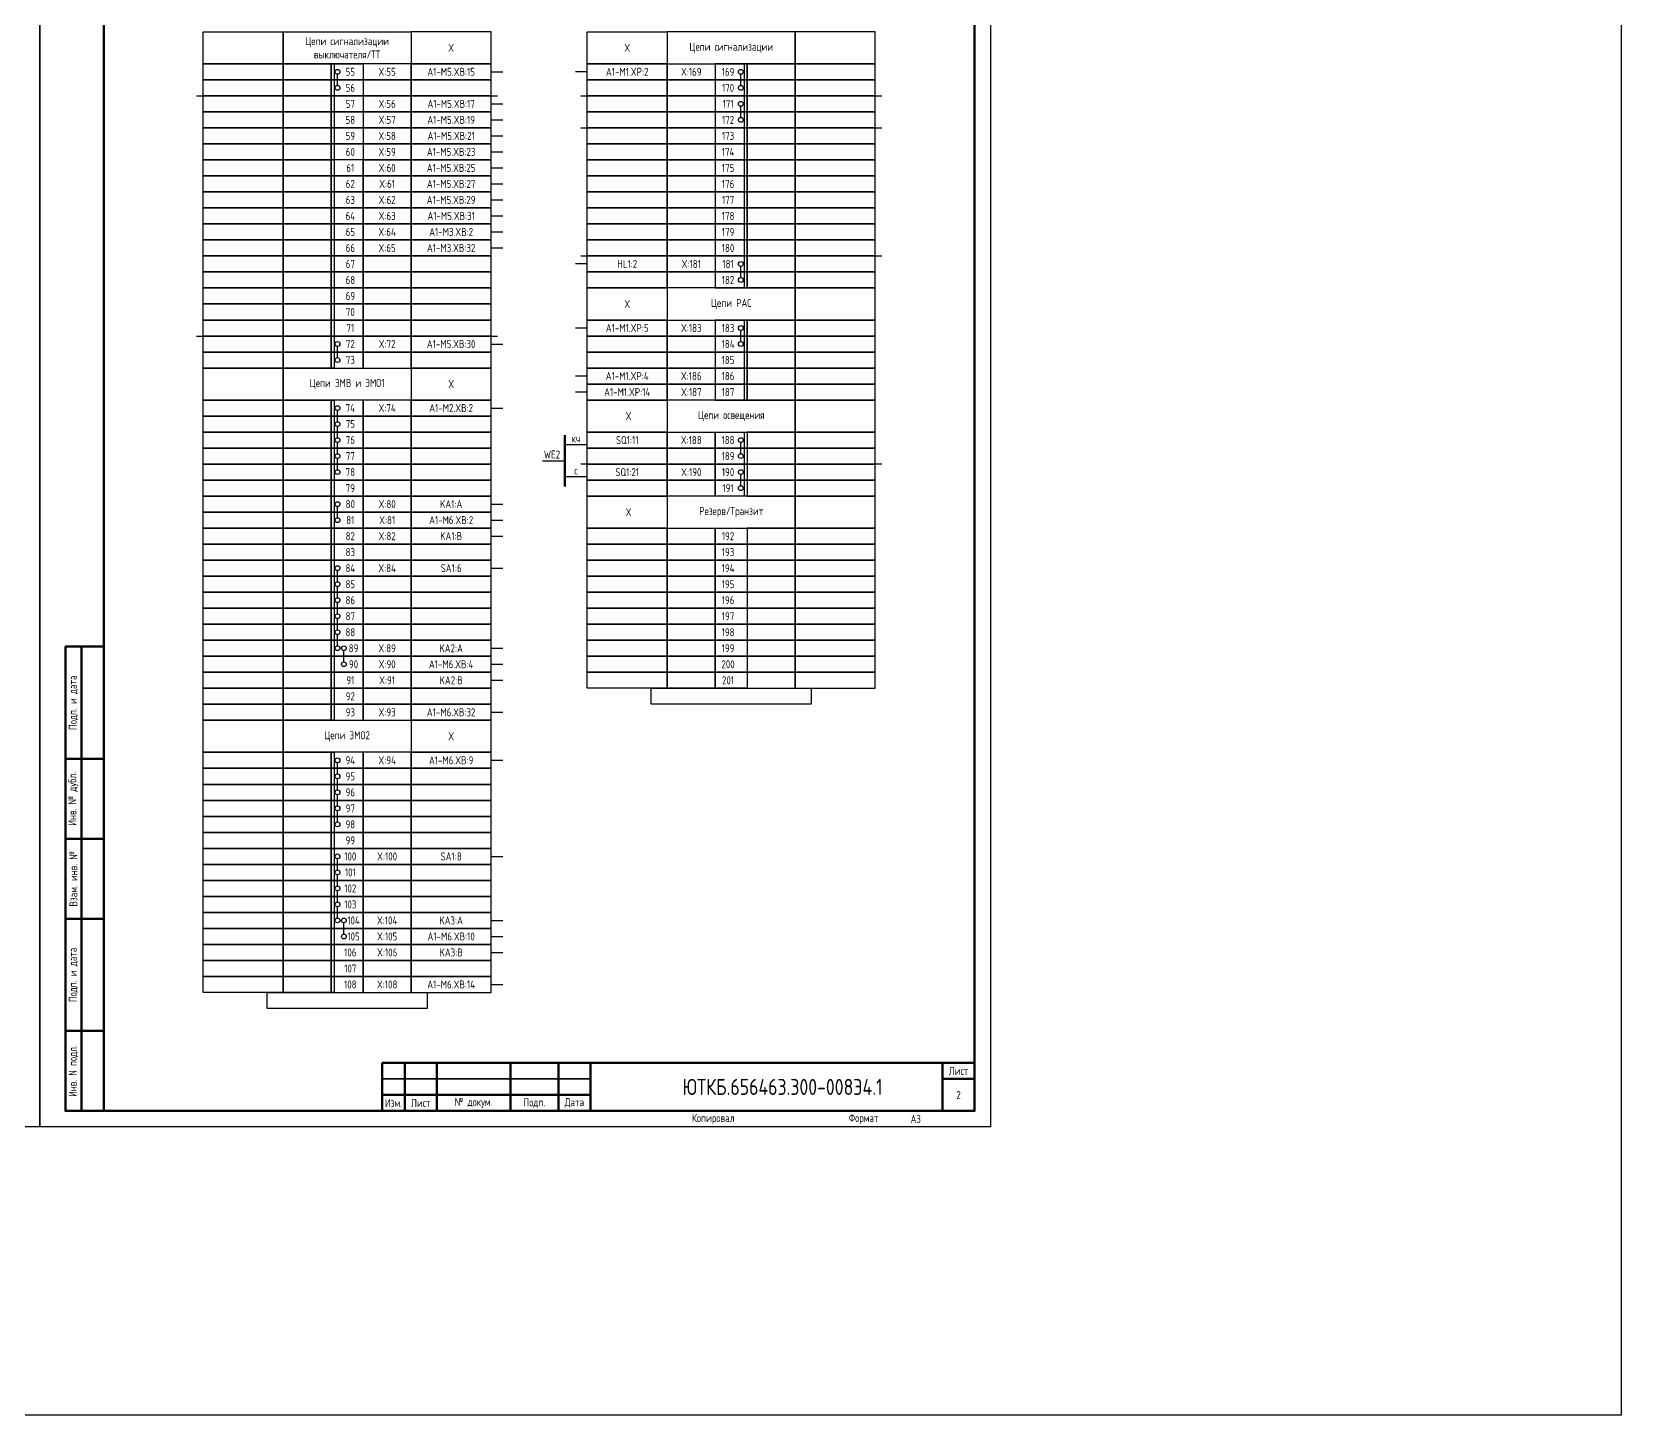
# Model space of a CAD drawing. Header units: millimetres. Extents: x -774 to 2891, y -90 to 618.
# Drawn here: x 2394.5 to 2891, y -90 to 342 of the extents above; entities that cross this region are included whole.
import ezdxf

# ---------------------------------------------------------------- set-up
doc = ezdxf.new("R2010")
doc.units = ezdxf.units.MM
doc.styles.add('Gost_type_A', font='GOST_A.TTF')

# ---------------------------------------------------------------- blocks, each defined once
blk = doc.blocks.new('Штамп левый нижний')
at = {"lineweight": 50}
for points in [[(-12, 145), (-7, 145), (-7, 110), (-12, 110)], [(-7, 145), (0, 145), (0, 110), (-7, 110)], [(-12, 110), (-7, 110), (-7, 85), (-12, 85)], [(-7, 110), (0, 110), (0, 85), (-7, 85)], [(-12, 85), (-7, 85), (-7, 60), (-12, 60)], [(-7, 85), (0, 85), (0, 60), (-7, 60)], [(-12, 60), (-7, 60), (-7, 25), (-12, 25)], [(-7, 60), (0, 60), (0, 25), (-7, 25)], [(-12, 25), (-7, 25), (-7, 0), (-12, 0)], [(-7, 25), (0, 25), (0, 0), (-7, 0)]]:
    blk.add_lwpolyline(points, close=True, dxfattribs=at)
at = {"char_height": 2.5, "attachment_point": 5, "rotation": 90, "style": 'Gost_type_A'}
for s, insert, width in [('Подп. и дата', (-9.5, 127.5), 35), ('Инв. № дубл.', (-9.5, 97.5), 25), ('Взам. инв. №', (-9.5, 72.5), 25), ('Подп. и дата', (-9.5, 42.5), 35), ('Инв. N подл.', (-9.5, 12.5), 25)]:
    blk.add_mtext(s, dxfattribs=dict(at, insert=insert, width=width))
blk = doc.blocks.new('Штамп малый нижний')
at = {"lineweight": 50}
for points in [[(-185, 15), (-178, 15), (-178, 5), (-185, 5)], [(-178, 15), (-168, 15), (-168, 5), (-178, 5)], [(-168, 15), (-145, 15), (-145, 5), (-168, 5)], [(-145, 15), (-130, 15), (-130, 5), (-145, 5)], [(-130, 15), (-120, 15), (-120, 5), (-130, 5)], [(-120, 15), (-10, 15), (-10, 0), (-120, 0)], [(-10, 15), (0, 15), (0, 10), (-10, 10)], [(-10, 10), (0, 10), (0, 0), (-10, 0)], [(-185, 5), (-178, 5), (-178, 0), (-185, 0)], [(-178, 5), (-168, 5), (-168, 0), (-178, 0)], [(-168, 5), (-145, 5), (-145, 0), (-168, 0)], [(-145, 5), (-130, 5), (-130, 0), (-145, 0)], [(-130, 5), (-120, 5), (-120, 0), (-130, 0)]]:
    blk.add_lwpolyline(points, close=True, dxfattribs=at)
for points in [[(-185, 15), (-178, 15), (-178, 10), (-185, 10)], [(-178, 15), (-168, 15), (-168, 10), (-178, 10)], [(-168, 15), (-145, 15), (-145, 10), (-168, 10)], [(-145, 15), (-130, 15), (-130, 10), (-145, 10)], [(-130, 15), (-120, 15), (-120, 10), (-130, 10)], [(-185, 10), (-178, 10), (-178, 5), (-185, 5)], [(-178, 10), (-168, 10), (-168, 5), (-178, 5)], [(-168, 10), (-145, 10), (-145, 5), (-168, 5)], [(-145, 10), (-130, 10), (-130, 5), (-145, 5)], [(-130, 10), (-120, 10), (-120, 5), (-130, 5)]]:
    blk.add_lwpolyline(points, close=True)
at = {"char_height": 2.5, "style": 'Gost_type_A'}
for s, insert, width, attachment_point in [('Лист', (-5, 12.5), 10, 5), ('Изм.', (-181.5, 2.5), 7, 5), ('Лист', (-173, 2.5), 10, 5), ('№ докум.', (-156.5, 2.5), 23, 5), ('Подп.', (-137.5, 2.5), 15, 5), ('Дата', (-125, 2.5), 10, 5), ('Копировал', (-75, -2.53), 13.1202, 6), ('Формат', (-30, -2.53), 13.1202, 6)]:
    blk.add_mtext(s, dxfattribs=dict(at, insert=insert, width=width, attachment_point=attachment_point))

msp = doc.modelspace()

# ---------------------------------------------------------------- linework, layer by layer
for p, q in [((2490, 325.25), (2490, 328.75)), ((2538, 329.5), (2541.62, 329.5)), ((2568, 329.5), (2564.38, 329.5)), ((2616, 325.25), (2616, 328.75)), ((2538, 319.5), (2541.62, 319.5)), ((2616, 315.25), (2616, 318.75)), ((2538, 314.5), (2541.62, 314.5)), ((2538, 309.5), (2541.62, 309.5)), ((2538, 304.5), (2541.62, 304.5)), ((2538, 299.5), (2541.62, 299.5)), ((2538, 294.5), (2541.62, 294.5)), ((2538, 289.5), (2541.62, 289.5)), ((2538, 284.5), (2541.62, 284.5)), ((2538, 279.5), (2541.62, 279.5)), ((2538, 274.5), (2541.62, 274.5)), ((2568, 269.5), (2564.38, 269.5)), ((2616, 265.25), (2616, 268.75)), ((2568, 249.5), (2564.38, 249.5)), ((2616, 245.25), (2616, 248.75)), ((2617, 252), (2617, 227)), ((2490, 240.25), (2490, 243.75)), ((2538, 244.5), (2541.62, 244.5)), ((2568, 234.5), (2564.38, 234.5)), ((2568, 229.5), (2564.38, 229.5)), ((2490, 220.25), (2490, 223.75)), ((2538, 224.5), (2541.62, 224.5)), ((2490, 215.25), (2490, 218.75)), ((2490, 210.25), (2490, 213.75)), ((2616, 210.25), (2616, 213.75)), ((2617, 217), (2617, 207)), ((2490, 205.25), (2490, 208.75)), ((2568, 213), (2561, 213)), ((2554, 208), (2561, 208)), ((2616, 200.25), (2616, 203.75)), ((2617, 207), (2617, 197)), ((2568, 203), (2561, 203)), ((2490, 190.25), (2490, 193.75)), ((2538, 194.5), (2541.62, 194.5)), ((2538, 189.5), (2541.62, 189.5)), ((2538, 184.5), (2541.62, 184.5)), ((2538, 174.5), (2541.62, 174.5)), ((2490, 170.25), (2490, 173.75)), ((2490, 165.25), (2490, 168.75)), ((2490, 160.25), (2490, 163.75)), ((2490, 155.25), (2490, 158.75)), ((2490, 150.25), (2490, 153.75)), ((2538, 149.5), (2541.62, 149.5)), ((2492, 145.25), (2492, 148.75)), ((2538, 144.5), (2541.62, 144.5)), ((2538, 139.5), (2541.62, 139.5)), ((2538, 129.5), (2541.62, 129.5)), ((2538, 114.5), (2541.62, 114.5)), ((2490, 110.25), (2490, 113.75)), ((2490, 105.25), (2490, 108.75)), ((2490, 100.25), (2490, 103.75)), ((2490, 95.25), (2490, 98.75)), ((2538, 84.5), (2541.62, 84.5)), ((2490, 80.25), (2490, 83.75)), ((2490, 75.25), (2490, 78.75)), ((2490, 70.25), (2490, 73.75)), ((2490, 65.25), (2490, 68.75)), ((2492, 60.25), (2492, 63.75)), ((2538, 64.5), (2541.62, 64.5)), ((2538, 59.5), (2541.62, 59.5)), ((2538, 54.5), (2541.62, 54.5)), ((2538, 44.5), (2541.62, 44.5))]:
    msp.add_line(p, q)
at = {"lineweight": 30}
for p, q in [((2446, 322), (2540, 322)), ((2566, 322), (2660, 322)), ((2566, 312), (2660, 312)), ((2566, 272), (2660, 272)), ((2446, 247), (2540, 247)), ((2660, 207), (2566, 207))]:
    msp.add_line(p, q, dxfattribs=at)
at = {"linetype": 'ByBlock', "lineweight": 60}
msp.add_line((2561, 200), (2561, 216), dxfattribs=at)
for points in [[(-774, 618), (2891, 618), (2891, -90), (-774, -90)], [(2397, 420), (2397, 0), (2100, 0), (2100, 420)], [(2694, 420), (2694, 0), (2397, 0), (2397, 420)], [(2448, 342), (2473, 342), (2473, 332), (2448, 332)], [(2473, 342), (2513, 342), (2513, 332), (2473, 332)], [(2538, 342), (2513, 342), (2513, 332), (2538, 332)], [(2568, 342), (2593, 342), (2593, 332), (2568, 332)], [(2633, 342), (2593, 342), (2593, 332), (2633, 332)], [(2658, 342), (2633, 342), (2633, 332), (2658, 332)], [(2448, 332), (2473, 332), (2473, 327), (2448, 327)], [(2473, 332), (2488, 332), (2488, 327), (2473, 327)], [(2488, 332), (2498, 332), (2498, 327), (2488, 327)], [(2488, 332), (2489, 332), (2489, 327), (2488, 327)], [(2513, 332), (2498, 332), (2498, 327), (2513, 327)], [(2538, 332), (2513, 332), (2513, 327), (2538, 327)], [(2568, 332), (2593, 332), (2593, 327), (2568, 327)], [(2593, 332), (2608, 332), (2608, 327), (2593, 327)], [(2618, 332), (2608, 332), (2608, 327), (2618, 327)], [(2618, 332), (2617, 332), (2617, 262), (2618, 262)], [(2633, 332), (2618, 332), (2618, 327), (2633, 327)], [(2658, 332), (2633, 332), (2633, 327), (2658, 327)], [(2448, 327), (2473, 327), (2473, 322), (2448, 322)], [(2473, 327), (2488, 327), (2488, 322), (2473, 322)], [(2488, 327), (2498, 327), (2498, 322), (2488, 322)], [(2488, 327), (2489, 327), (2489, 322), (2488, 322)], [(2513, 327), (2498, 327), (2498, 322), (2513, 322)], [(2538, 327), (2513, 327), (2513, 322), (2538, 322)], [(2568, 327), (2593, 327), (2593, 322), (2568, 322)], [(2593, 327), (2608, 327), (2608, 322), (2593, 322)], [(2618, 327), (2608, 327), (2608, 322), (2618, 322)], [(2633, 327), (2618, 327), (2618, 322), (2633, 322)], [(2658, 327), (2633, 327), (2633, 322), (2658, 322)], [(2448, 322), (2473, 322), (2473, 317), (2448, 317)], [(2473, 322), (2488, 322), (2488, 317), (2473, 317)], [(2488, 322), (2498, 322), (2498, 317), (2488, 317)], [(2488, 322), (2489, 322), (2489, 317), (2488, 317)], [(2513, 322), (2498, 322), (2498, 317), (2513, 317)], [(2538, 322), (2513, 322), (2513, 317), (2538, 317)], [(2568, 322), (2593, 322), (2593, 317), (2568, 317)], [(2593, 322), (2608, 322), (2608, 317), (2593, 317)], [(2618, 322), (2608, 322), (2608, 317), (2618, 317)], [(2633, 322), (2618, 322), (2618, 317), (2633, 317)], [(2658, 322), (2633, 322), (2633, 317), (2658, 317)], [(2448, 317), (2473, 317), (2473, 312), (2448, 312)], [(2473, 317), (2488, 317), (2488, 312), (2473, 312)], [(2488, 317), (2498, 317), (2498, 312), (2488, 312)], [(2488, 317), (2489, 317), (2489, 312), (2488, 312)], [(2513, 317), (2498, 317), (2498, 312), (2513, 312)], [(2538, 317), (2513, 317), (2513, 312), (2538, 312)], [(2568, 317), (2593, 317), (2593, 312), (2568, 312)], [(2593, 317), (2608, 317), (2608, 312), (2593, 312)], [(2618, 317), (2608, 317), (2608, 312), (2618, 312)], [(2633, 317), (2618, 317), (2618, 312), (2633, 312)], [(2658, 317), (2633, 317), (2633, 312), (2658, 312)], [(2448, 312), (2473, 312), (2473, 307), (2448, 307)], [(2473, 312), (2488, 312), (2488, 307), (2473, 307)], [(2488, 312), (2498, 312), (2498, 307), (2488, 307)], [(2488, 312), (2489, 312), (2489, 307), (2488, 307)], [(2513, 312), (2498, 312), (2498, 307), (2513, 307)], [(2538, 312), (2513, 312), (2513, 307), (2538, 307)], [(2568, 312), (2593, 312), (2593, 307), (2568, 307)], [(2593, 312), (2608, 312), (2608, 307), (2593, 307)], [(2618, 312), (2608, 312), (2608, 307), (2618, 307)], [(2633, 312), (2618, 312), (2618, 307), (2633, 307)], [(2658, 312), (2633, 312), (2633, 307), (2658, 307)], [(2448, 307), (2473, 307), (2473, 302), (2448, 302)], [(2473, 307), (2488, 307), (2488, 302), (2473, 302)], [(2488, 307), (2498, 307), (2498, 302), (2488, 302)], [(2488, 307), (2489, 307), (2489, 302), (2488, 302)], [(2513, 307), (2498, 307), (2498, 302), (2513, 302)], [(2538, 307), (2513, 307), (2513, 302), (2538, 302)], [(2568, 307), (2593, 307), (2593, 302), (2568, 302)], [(2593, 307), (2608, 307), (2608, 302), (2593, 302)], [(2618, 307), (2608, 307), (2608, 302), (2618, 302)], [(2633, 307), (2618, 307), (2618, 302), (2633, 302)], [(2658, 307), (2633, 307), (2633, 302), (2658, 302)], [(2448, 302), (2473, 302), (2473, 297), (2448, 297)], [(2473, 302), (2488, 302), (2488, 297), (2473, 297)], [(2498, 302), (2488, 302), (2488, 297), (2498, 297)], [(2488, 302), (2489, 302), (2489, 297), (2488, 297)], [(2513, 302), (2498, 302), (2498, 297), (2513, 297)], [(2538, 302), (2513, 302), (2513, 297), (2538, 297)], [(2568, 302), (2593, 302), (2593, 297), (2568, 297)], [(2593, 302), (2608, 302), (2608, 297), (2593, 297)], [(2618, 302), (2608, 302), (2608, 297), (2618, 297)], [(2633, 302), (2618, 302), (2618, 297), (2633, 297)], [(2658, 302), (2633, 302), (2633, 297), (2658, 297)], [(2448, 297), (2473, 297), (2473, 292), (2448, 292)], [(2473, 297), (2488, 297), (2488, 292), (2473, 292)], [(2498, 297), (2488, 297), (2488, 292), (2498, 292)], [(2488, 297), (2489, 297), (2489, 292), (2488, 292)], [(2513, 297), (2498, 297), (2498, 292), (2513, 292)], [(2538, 297), (2513, 297), (2513, 292), (2538, 292)], [(2568, 297), (2593, 297), (2593, 292), (2568, 292)], [(2593, 297), (2608, 297), (2608, 292), (2593, 292)], [(2618, 297), (2608, 297), (2608, 292), (2618, 292)], [(2633, 297), (2618, 297), (2618, 292), (2633, 292)], [(2658, 297), (2633, 297), (2633, 292), (2658, 292)], [(2448, 292), (2473, 292), (2473, 287), (2448, 287)], [(2473, 292), (2488, 292), (2488, 287), (2473, 287)], [(2498, 292), (2488, 292), (2488, 287), (2498, 287)], [(2488, 292), (2489, 292), (2489, 287), (2488, 287)], [(2513, 292), (2498, 292), (2498, 287), (2513, 287)], [(2538, 292), (2513, 292), (2513, 287), (2538, 287)], [(2568, 292), (2593, 292), (2593, 287), (2568, 287)], [(2593, 292), (2608, 292), (2608, 287), (2593, 287)], [(2618, 292), (2608, 292), (2608, 287), (2618, 287)], [(2633, 292), (2618, 292), (2618, 287), (2633, 287)], [(2658, 292), (2633, 292), (2633, 287), (2658, 287)], [(2448, 287), (2473, 287), (2473, 282), (2448, 282)], [(2473, 287), (2488, 287), (2488, 282), (2473, 282)], [(2498, 287), (2488, 287), (2488, 282), (2498, 282)], [(2488, 287), (2489, 287), (2489, 282), (2488, 282)], [(2513, 287), (2498, 287), (2498, 282), (2513, 282)], [(2538, 287), (2513, 287), (2513, 282), (2538, 282)], [(2568, 287), (2593, 287), (2593, 282), (2568, 282)], [(2593, 287), (2608, 287), (2608, 282), (2593, 282)], [(2618, 287), (2608, 287), (2608, 282), (2618, 282)], [(2633, 287), (2618, 287), (2618, 282), (2633, 282)], [(2658, 287), (2633, 287), (2633, 282), (2658, 282)], [(2448, 282), (2473, 282), (2473, 277), (2448, 277)], [(2473, 282), (2488, 282), (2488, 277), (2473, 277)], [(2498, 282), (2488, 282), (2488, 277), (2498, 277)], [(2488, 282), (2489, 282), (2489, 277), (2488, 277)], [(2513, 282), (2498, 282), (2498, 277), (2513, 277)], [(2538, 282), (2513, 282), (2513, 277), (2538, 277)], [(2568, 282), (2593, 282), (2593, 277), (2568, 277)], [(2593, 282), (2608, 282), (2608, 277), (2593, 277)], [(2618, 282), (2608, 282), (2608, 277), (2618, 277)], [(2633, 282), (2618, 282), (2618, 277), (2633, 277)], [(2658, 282), (2633, 282), (2633, 277), (2658, 277)], [(2448, 277), (2473, 277), (2473, 272), (2448, 272)], [(2473, 277), (2488, 277), (2488, 272), (2473, 272)], [(2498, 277), (2488, 277), (2488, 272), (2498, 272)], [(2488, 277), (2489, 277), (2489, 272), (2488, 272)], [(2513, 277), (2498, 277), (2498, 272), (2513, 272)], [(2538, 277), (2513, 277), (2513, 272), (2538, 272)], [(2568, 277), (2593, 277), (2593, 272), (2568, 272)], [(2593, 277), (2608, 277), (2608, 272), (2593, 272)], [(2618, 277), (2608, 277), (2608, 272), (2618, 272)], [(2633, 277), (2618, 277), (2618, 272), (2633, 272)], [(2658, 277), (2633, 277), (2633, 272), (2658, 272)], [(2448, 272), (2473, 272), (2473, 267), (2448, 267)], [(2473, 272), (2488, 272), (2488, 267), (2473, 267)], [(2498, 272), (2488, 272), (2488, 267), (2498, 267)], [(2488, 272), (2489, 272), (2489, 267), (2488, 267)], [(2513, 272), (2498, 272), (2498, 267), (2513, 267)], [(2538, 272), (2513, 272), (2513, 267), (2538, 267)], [(2568, 272), (2593, 272), (2593, 267), (2568, 267)], [(2593, 272), (2608, 272), (2608, 267), (2593, 267)], [(2618, 272), (2608, 272), (2608, 267), (2618, 267)], [(2633, 272), (2618, 272), (2618, 267), (2633, 267)], [(2658, 272), (2633, 272), (2633, 267), (2658, 267)], [(2448, 267), (2473, 267), (2473, 262), (2448, 262)], [(2473, 267), (2488, 267), (2488, 262), (2473, 262)], [(2498, 267), (2488, 267), (2488, 262), (2498, 262)], [(2488, 267), (2489, 267), (2489, 262), (2488, 262)], [(2513, 267), (2498, 267), (2498, 262), (2513, 262)], [(2538, 267), (2513, 267), (2513, 262), (2538, 262)], [(2568, 267), (2593, 267), (2593, 262), (2568, 262)], [(2593, 267), (2608, 267), (2608, 262), (2593, 262)], [(2618, 267), (2608, 267), (2608, 262), (2618, 262)], [(2633, 267), (2618, 267), (2618, 262), (2633, 262)], [(2658, 267), (2633, 267), (2633, 262), (2658, 262)], [(2448, 262), (2473, 262), (2473, 257), (2448, 257)], [(2473, 262), (2488, 262), (2488, 257), (2473, 257)], [(2498, 262), (2488, 262), (2488, 257), (2498, 257)], [(2488, 262), (2489, 262), (2489, 257), (2488, 257)], [(2513, 262), (2498, 262), (2498, 257), (2513, 257)], [(2538, 262), (2513, 262), (2513, 257), (2538, 257)], [(2568, 262), (2593, 262), (2593, 252), (2568, 252)], [(2633, 262), (2593, 262), (2593, 252), (2633, 252)], [(2658, 262), (2633, 262), (2633, 252), (2658, 252)], [(2448, 257), (2473, 257), (2473, 252), (2448, 252)], [(2473, 257), (2488, 257), (2488, 252), (2473, 252)], [(2498, 257), (2488, 257), (2488, 252), (2498, 252)], [(2488, 257), (2489, 257), (2489, 252), (2488, 252)], [(2513, 257), (2498, 257), (2498, 252), (2513, 252)], [(2538, 257), (2513, 257), (2513, 252), (2538, 252)], [(2448, 252), (2473, 252), (2473, 247), (2448, 247)], [(2473, 252), (2488, 252), (2488, 247), (2473, 247)], [(2498, 252), (2488, 252), (2488, 247), (2498, 247)], [(2488, 252), (2489, 252), (2489, 247), (2488, 247)], [(2513, 252), (2498, 252), (2498, 247), (2513, 247)], [(2538, 252), (2513, 252), (2513, 247), (2538, 247)], [(2568, 252), (2593, 252), (2593, 247), (2568, 247)], [(2593, 252), (2608, 252), (2608, 247), (2593, 247)], [(2618, 252), (2608, 252), (2608, 247), (2618, 247)], [(2633, 252), (2618, 252), (2618, 247), (2633, 247)], [(2658, 252), (2633, 252), (2633, 247), (2658, 247)], [(2448, 247), (2473, 247), (2473, 242), (2448, 242)], [(2473, 247), (2488, 247), (2488, 242), (2473, 242)], [(2498, 247), (2488, 247), (2488, 242), (2498, 242)], [(2488, 247), (2489, 247), (2489, 242), (2488, 242)], [(2513, 247), (2498, 247), (2498, 242), (2513, 242)], [(2538, 247), (2513, 247), (2513, 242), (2538, 242)], [(2568, 247), (2593, 247), (2593, 242), (2568, 242)], [(2593, 247), (2608, 247), (2608, 242), (2593, 242)], [(2618, 247), (2608, 247), (2608, 242), (2618, 242)], [(2633, 247), (2618, 247), (2618, 242), (2633, 242)], [(2658, 247), (2633, 247), (2633, 242), (2658, 242)], [(2448, 242), (2473, 242), (2473, 237), (2448, 237)], [(2473, 242), (2488, 242), (2488, 237), (2473, 237)], [(2498, 242), (2488, 242), (2488, 237), (2498, 237)], [(2488, 242), (2489, 242), (2489, 237), (2488, 237)], [(2513, 242), (2498, 242), (2498, 237), (2513, 237)], [(2538, 242), (2513, 242), (2513, 237), (2538, 237)], [(2568, 242), (2593, 242), (2593, 237), (2568, 237)], [(2593, 242), (2608, 242), (2608, 237), (2593, 237)], [(2618, 242), (2608, 242), (2608, 237), (2618, 237)], [(2633, 242), (2618, 242), (2618, 237), (2633, 237)], [(2658, 242), (2633, 242), (2633, 237), (2658, 237)], [(2448, 237), (2473, 237), (2473, 227), (2448, 227)], [(2473, 237), (2513, 237), (2513, 227), (2473, 227)], [(2538, 237), (2513, 237), (2513, 227), (2538, 227)], [(2568, 237), (2593, 237), (2593, 232), (2568, 232)], [(2593, 237), (2608, 237), (2608, 232), (2593, 232)], [(2618, 237), (2608, 237), (2608, 232), (2618, 232)], [(2633, 237), (2618, 237), (2618, 232), (2633, 232)], [(2658, 237), (2633, 237), (2633, 232), (2658, 232)], [(2568, 232), (2593, 232), (2593, 227), (2568, 227)], [(2593, 232), (2608, 232), (2608, 227), (2593, 227)], [(2618, 232), (2608, 232), (2608, 227), (2618, 227)], [(2633, 232), (2618, 232), (2618, 227), (2633, 227)], [(2658, 232), (2633, 232), (2633, 227), (2658, 227)], [(2448, 227), (2473, 227), (2473, 222), (2448, 222)], [(2473, 227), (2488, 227), (2488, 222), (2473, 222)], [(2498, 227), (2488, 227), (2488, 222), (2498, 222)], [(2488, 227), (2489, 227), (2489, 222), (2488, 222)], [(2513, 227), (2498, 227), (2498, 222), (2513, 222)], [(2538, 227), (2513, 227), (2513, 222), (2538, 222)], [(2568, 227), (2593, 227), (2593, 217), (2568, 217)], [(2633, 227), (2593, 227), (2593, 217), (2633, 217)], [(2658, 227), (2633, 227), (2633, 217), (2658, 217)], [(2448, 222), (2473, 222), (2473, 217), (2448, 217)], [(2473, 222), (2488, 222), (2488, 217), (2473, 217)], [(2498, 222), (2488, 222), (2488, 217), (2498, 217)], [(2488, 222), (2489, 222), (2489, 217), (2488, 217)], [(2513, 222), (2498, 222), (2498, 217), (2513, 217)], [(2538, 222), (2513, 222), (2513, 217), (2538, 217)], [(2448, 217), (2473, 217), (2473, 212), (2448, 212)], [(2473, 217), (2488, 217), (2488, 212), (2473, 212)], [(2498, 217), (2488, 217), (2488, 212), (2498, 212)], [(2488, 217), (2489, 217), (2489, 212), (2488, 212)], [(2513, 217), (2498, 217), (2498, 212), (2513, 212)], [(2538, 217), (2513, 217), (2513, 212), (2538, 212)], [(2568, 217), (2593, 217), (2593, 212), (2568, 212)], [(2593, 217), (2608, 217), (2608, 212), (2593, 212)], [(2608, 217), (2618, 217), (2618, 212), (2608, 212)], [(2633, 217), (2618, 217), (2618, 212), (2633, 212)], [(2658, 217), (2633, 217), (2633, 212), (2658, 212)], [(2448, 212), (2473, 212), (2473, 207), (2448, 207)], [(2473, 212), (2488, 212), (2488, 207), (2473, 207)], [(2498, 212), (2488, 212), (2488, 207), (2498, 207)], [(2488, 212), (2489, 212), (2489, 207), (2488, 207)], [(2513, 212), (2498, 212), (2498, 207), (2513, 207)], [(2538, 212), (2513, 212), (2513, 207), (2538, 207)], [(2568, 212), (2593, 212), (2593, 207), (2568, 207)], [(2593, 212), (2608, 212), (2608, 207), (2593, 207)], [(2608, 212), (2618, 212), (2618, 207), (2608, 207)], [(2633, 212), (2618, 212), (2618, 207), (2633, 207)], [(2658, 212), (2633, 212), (2633, 207), (2658, 207)], [(2448, 207), (2473, 207), (2473, 202), (2448, 202)], [(2473, 207), (2488, 207), (2488, 202), (2473, 202)], [(2498, 207), (2488, 207), (2488, 202), (2498, 202)], [(2488, 207), (2489, 207), (2489, 202), (2488, 202)], [(2513, 207), (2498, 207), (2498, 202), (2513, 202)], [(2538, 207), (2513, 207), (2513, 202), (2538, 202)], [(2568, 207), (2593, 207), (2593, 202), (2568, 202)], [(2593, 207), (2608, 207), (2608, 202), (2593, 202)], [(2608, 207), (2618, 207), (2618, 202), (2608, 202)], [(2633, 207), (2618, 207), (2618, 202), (2633, 202)], [(2658, 207), (2633, 207), (2633, 202), (2658, 202)], [(2448, 202), (2473, 202), (2473, 197), (2448, 197)], [(2473, 202), (2488, 202), (2488, 197), (2473, 197)], [(2498, 202), (2488, 202), (2488, 197), (2498, 197)], [(2488, 202), (2489, 202), (2489, 197), (2488, 197)], [(2513, 202), (2498, 202), (2498, 197), (2513, 197)], [(2538, 202), (2513, 202), (2513, 197), (2538, 197)], [(2568, 202), (2593, 202), (2593, 197), (2568, 197)], [(2593, 202), (2608, 202), (2608, 197), (2593, 197)], [(2608, 202), (2618, 202), (2618, 197), (2608, 197)], [(2633, 202), (2618, 202), (2618, 197), (2633, 197)], [(2658, 202), (2633, 202), (2633, 197), (2658, 197)], [(2448, 197), (2473, 197), (2473, 192), (2448, 192)], [(2473, 197), (2488, 197), (2488, 192), (2473, 192)], [(2498, 197), (2488, 197), (2488, 192), (2498, 192)], [(2488, 197), (2489, 197), (2489, 192), (2488, 192)], [(2513, 197), (2498, 197), (2498, 192), (2513, 192)], [(2538, 197), (2513, 197), (2513, 192), (2538, 192)], [(2568, 197), (2593, 197), (2593, 187), (2568, 187)], [(2633, 197), (2593, 197), (2593, 187), (2633, 187)], [(2658, 197), (2633, 197), (2633, 187), (2658, 187)], [(2448, 192), (2473, 192), (2473, 187), (2448, 187)], [(2473, 192), (2488, 192), (2488, 187), (2473, 187)], [(2498, 192), (2488, 192), (2488, 187), (2498, 187)], [(2488, 192), (2489, 192), (2489, 187), (2488, 187)], [(2513, 192), (2498, 192), (2498, 187), (2513, 187)], [(2538, 192), (2513, 192), (2513, 187), (2538, 187)], [(2448, 187), (2473, 187), (2473, 182), (2448, 182)], [(2473, 187), (2488, 187), (2488, 182), (2473, 182)], [(2498, 187), (2488, 187), (2488, 182), (2498, 182)], [(2488, 187), (2489, 187), (2489, 182), (2488, 182)], [(2513, 187), (2498, 187), (2498, 182), (2513, 182)], [(2538, 187), (2513, 187), (2513, 182), (2538, 182)], [(2568, 187), (2593, 187), (2593, 182), (2568, 182)], [(2593, 187), (2608, 187), (2608, 182), (2593, 182)], [(2608, 187), (2618, 187), (2618, 182), (2608, 182)], [(2633, 187), (2618, 187), (2618, 182), (2633, 182)], [(2658, 187), (2633, 187), (2633, 182), (2658, 182)], [(2448, 182), (2473, 182), (2473, 177), (2448, 177)], [(2473, 182), (2488, 182), (2488, 177), (2473, 177)], [(2498, 182), (2488, 182), (2488, 177), (2498, 177)], [(2488, 182), (2489, 182), (2489, 177), (2488, 177)], [(2513, 182), (2498, 182), (2498, 177), (2513, 177)], [(2538, 182), (2513, 182), (2513, 177), (2538, 177)], [(2568, 182), (2593, 182), (2593, 177), (2568, 177)], [(2593, 182), (2608, 182), (2608, 177), (2593, 177)], [(2608, 182), (2618, 182), (2618, 177), (2608, 177)], [(2633, 182), (2618, 182), (2618, 177), (2633, 177)], [(2658, 182), (2633, 182), (2633, 177), (2658, 177)], [(2448, 177), (2473, 177), (2473, 172), (2448, 172)], [(2473, 177), (2488, 177), (2488, 172), (2473, 172)], [(2498, 177), (2488, 177), (2488, 172), (2498, 172)], [(2488, 177), (2489, 177), (2489, 172), (2488, 172)], [(2513, 177), (2498, 177), (2498, 172), (2513, 172)], [(2538, 177), (2513, 177), (2513, 172), (2538, 172)], [(2568, 177), (2593, 177), (2593, 172), (2568, 172)], [(2593, 177), (2608, 177), (2608, 172), (2593, 172)], [(2608, 177), (2618, 177), (2618, 172), (2608, 172)], [(2633, 177), (2618, 177), (2618, 172), (2633, 172)], [(2658, 177), (2633, 177), (2633, 172), (2658, 172)], [(2448, 172), (2473, 172), (2473, 167), (2448, 167)], [(2473, 172), (2488, 172), (2488, 167), (2473, 167)], [(2498, 172), (2488, 172), (2488, 167), (2498, 167)], [(2488, 172), (2489, 172), (2489, 167), (2488, 167)], [(2513, 172), (2498, 172), (2498, 167), (2513, 167)], [(2538, 172), (2513, 172), (2513, 167), (2538, 167)], [(2568, 172), (2593, 172), (2593, 167), (2568, 167)], [(2593, 172), (2608, 172), (2608, 167), (2593, 167)], [(2608, 172), (2618, 172), (2618, 167), (2608, 167)], [(2633, 172), (2618, 172), (2618, 167), (2633, 167)], [(2658, 172), (2633, 172), (2633, 167), (2658, 167)], [(2448, 167), (2473, 167), (2473, 162), (2448, 162)], [(2473, 167), (2488, 167), (2488, 162), (2473, 162)], [(2498, 167), (2488, 167), (2488, 162), (2498, 162)], [(2488, 167), (2489, 167), (2489, 162), (2488, 162)], [(2513, 167), (2498, 167), (2498, 162), (2513, 162)], [(2538, 167), (2513, 167), (2513, 162), (2538, 162)], [(2568, 167), (2593, 167), (2593, 162), (2568, 162)], [(2593, 167), (2608, 167), (2608, 162), (2593, 162)], [(2608, 167), (2618, 167), (2618, 162), (2608, 162)], [(2633, 167), (2618, 167), (2618, 162), (2633, 162)], [(2658, 167), (2633, 167), (2633, 162), (2658, 162)], [(2448, 162), (2473, 162), (2473, 157), (2448, 157)], [(2473, 162), (2488, 162), (2488, 157), (2473, 157)], [(2498, 162), (2488, 162), (2488, 157), (2498, 157)], [(2488, 162), (2489, 162), (2489, 157), (2488, 157)], [(2513, 162), (2498, 162), (2498, 157), (2513, 157)], [(2538, 162), (2513, 162), (2513, 157), (2538, 157)], [(2568, 162), (2593, 162), (2593, 157), (2568, 157)], [(2593, 162), (2608, 162), (2608, 157), (2593, 157)], [(2608, 162), (2618, 162), (2618, 157), (2608, 157)], [(2633, 162), (2618, 162), (2618, 157), (2633, 157)], [(2658, 162), (2633, 162), (2633, 157), (2658, 157)], [(2448, 157), (2473, 157), (2473, 152), (2448, 152)], [(2473, 157), (2488, 157), (2488, 152), (2473, 152)], [(2498, 157), (2488, 157), (2488, 152), (2498, 152)], [(2488, 157), (2489, 157), (2489, 152), (2488, 152)], [(2513, 157), (2498, 157), (2498, 152), (2513, 152)], [(2538, 157), (2513, 157), (2513, 152), (2538, 152)], [(2568, 157), (2593, 157), (2593, 152), (2568, 152)], [(2593, 157), (2608, 157), (2608, 152), (2593, 152)], [(2608, 157), (2618, 157), (2618, 152), (2608, 152)], [(2633, 157), (2618, 157), (2618, 152), (2633, 152)], [(2658, 157), (2633, 157), (2633, 152), (2658, 152)], [(2448, 152), (2473, 152), (2473, 147), (2448, 147)], [(2473, 152), (2488, 152), (2488, 147), (2473, 147)], [(2498, 152), (2488, 152), (2488, 147), (2498, 147)], [(2488, 152), (2489, 152), (2489, 147), (2488, 147)], [(2513, 152), (2498, 152), (2498, 147), (2513, 147)], [(2538, 152), (2513, 152), (2513, 147), (2538, 147)], [(2568, 152), (2593, 152), (2593, 147), (2568, 147)], [(2593, 152), (2608, 152), (2608, 147), (2593, 147)], [(2608, 152), (2618, 152), (2618, 147), (2608, 147)], [(2633, 152), (2618, 152), (2618, 147), (2633, 147)], [(2658, 152), (2633, 152), (2633, 147), (2658, 147)], [(2448, 147), (2473, 147), (2473, 142), (2448, 142)], [(2473, 147), (2488, 147), (2488, 142), (2473, 142)], [(2498, 147), (2488, 147), (2488, 142), (2498, 142)], [(2488, 147), (2489, 147), (2489, 142), (2488, 142)], [(2513, 147), (2498, 147), (2498, 142), (2513, 142)], [(2538, 147), (2513, 147), (2513, 142), (2538, 142)], [(2568, 147), (2593, 147), (2593, 142), (2568, 142)], [(2593, 147), (2608, 147), (2608, 142), (2593, 142)], [(2608, 147), (2618, 147), (2618, 142), (2608, 142)], [(2633, 147), (2618, 147), (2618, 142), (2633, 142)], [(2658, 147), (2633, 147), (2633, 142), (2658, 142)], [(2448, 142), (2473, 142), (2473, 137), (2448, 137)], [(2473, 142), (2488, 142), (2488, 137), (2473, 137)], [(2498, 142), (2488, 142), (2488, 137), (2498, 137)], [(2488, 142), (2489, 142), (2489, 137), (2488, 137)], [(2513, 142), (2498, 142), (2498, 137), (2513, 137)], [(2538, 142), (2513, 142), (2513, 137), (2538, 137)], [(2568, 142), (2593, 142), (2593, 137), (2568, 137)], [(2593, 142), (2608, 142), (2608, 137), (2593, 137)], [(2608, 142), (2618, 142), (2618, 137), (2608, 137)], [(2633, 142), (2618, 142), (2618, 137), (2633, 137)], [(2658, 142), (2633, 142), (2633, 137), (2658, 137)], [(2448, 137), (2473, 137), (2473, 132), (2448, 132)], [(2473, 137), (2488, 137), (2488, 132), (2473, 132)], [(2498, 137), (2488, 137), (2488, 132), (2498, 132)], [(2488, 137), (2489, 137), (2489, 132), (2488, 132)], [(2513, 137), (2498, 137), (2498, 132), (2513, 132)], [(2538, 137), (2513, 137), (2513, 132), (2538, 132)], [(2588, 137), (2638, 137), (2638, 132), (2588, 132)], [(2448, 132), (2473, 132), (2473, 127), (2448, 127)], [(2473, 132), (2488, 132), (2488, 127), (2473, 127)], [(2498, 132), (2488, 132), (2488, 127), (2498, 127)], [(2488, 132), (2489, 132), (2489, 127), (2488, 127)], [(2513, 132), (2498, 132), (2498, 127), (2513, 127)], [(2538, 132), (2513, 132), (2513, 127), (2538, 127)], [(2448, 127), (2473, 127), (2473, 117), (2448, 117)], [(2473, 127), (2513, 127), (2513, 117), (2473, 117)], [(2538, 127), (2513, 127), (2513, 117), (2538, 117)], [(2448, 117), (2473, 117), (2473, 112), (2448, 112)], [(2473, 117), (2488, 117), (2488, 112), (2473, 112)], [(2498, 117), (2488, 117), (2488, 112), (2498, 112)], [(2488, 117), (2489, 117), (2489, 112), (2488, 112)], [(2513, 117), (2498, 117), (2498, 112), (2513, 112)], [(2538, 117), (2513, 117), (2513, 112), (2538, 112)], [(2448, 112), (2473, 112), (2473, 107), (2448, 107)], [(2473, 112), (2488, 112), (2488, 107), (2473, 107)], [(2498, 112), (2488, 112), (2488, 107), (2498, 107)], [(2488, 112), (2489, 112), (2489, 107), (2488, 107)], [(2513, 112), (2498, 112), (2498, 107), (2513, 107)], [(2538, 112), (2513, 112), (2513, 107), (2538, 107)], [(2448, 107), (2473, 107), (2473, 102), (2448, 102)], [(2473, 107), (2488, 107), (2488, 102), (2473, 102)], [(2498, 107), (2488, 107), (2488, 102), (2498, 102)], [(2488, 107), (2489, 107), (2489, 102), (2488, 102)], [(2513, 107), (2498, 107), (2498, 102), (2513, 102)], [(2538, 107), (2513, 107), (2513, 102), (2538, 102)], [(2448, 102), (2473, 102), (2473, 97), (2448, 97)], [(2473, 102), (2488, 102), (2488, 97), (2473, 97)], [(2498, 102), (2488, 102), (2488, 97), (2498, 97)], [(2488, 102), (2489, 102), (2489, 97), (2488, 97)], [(2513, 102), (2498, 102), (2498, 97), (2513, 97)], [(2538, 102), (2513, 102), (2513, 97), (2538, 97)], [(2448, 97), (2473, 97), (2473, 92), (2448, 92)], [(2473, 97), (2488, 97), (2488, 92), (2473, 92)], [(2498, 97), (2488, 97), (2488, 92), (2498, 92)], [(2488, 97), (2489, 97), (2489, 92), (2488, 92)], [(2513, 97), (2498, 97), (2498, 92), (2513, 92)], [(2538, 97), (2513, 97), (2513, 92), (2538, 92)], [(2448, 92), (2473, 92), (2473, 87), (2448, 87)], [(2473, 92), (2488, 92), (2488, 87), (2473, 87)], [(2498, 92), (2488, 92), (2488, 87), (2498, 87)], [(2488, 92), (2489, 92), (2489, 87), (2488, 87)], [(2513, 92), (2498, 92), (2498, 87), (2513, 87)], [(2538, 92), (2513, 92), (2513, 87), (2538, 87)], [(2448, 87), (2473, 87), (2473, 82), (2448, 82)], [(2473, 87), (2488, 87), (2488, 82), (2473, 82)], [(2498, 87), (2488, 87), (2488, 82), (2498, 82)], [(2488, 87), (2489, 87), (2489, 82), (2488, 82)], [(2513, 87), (2498, 87), (2498, 82), (2513, 82)], [(2538, 87), (2513, 87), (2513, 82), (2538, 82)], [(2448, 82), (2473, 82), (2473, 77), (2448, 77)], [(2473, 82), (2488, 82), (2488, 77), (2473, 77)], [(2498, 82), (2488, 82), (2488, 77), (2498, 77)], [(2488, 82), (2489, 82), (2489, 77), (2488, 77)], [(2513, 82), (2498, 82), (2498, 77), (2513, 77)], [(2538, 82), (2513, 82), (2513, 77), (2538, 77)], [(2448, 77), (2473, 77), (2473, 72), (2448, 72)], [(2473, 77), (2488, 77), (2488, 72), (2473, 72)], [(2498, 77), (2488, 77), (2488, 72), (2498, 72)], [(2488, 77), (2489, 77), (2489, 72), (2488, 72)], [(2513, 77), (2498, 77), (2498, 72), (2513, 72)], [(2538, 77), (2513, 77), (2513, 72), (2538, 72)], [(2448, 72), (2473, 72), (2473, 67), (2448, 67)], [(2473, 72), (2488, 72), (2488, 67), (2473, 67)], [(2498, 72), (2488, 72), (2488, 67), (2498, 67)], [(2488, 72), (2489, 72), (2489, 67), (2488, 67)], [(2513, 72), (2498, 72), (2498, 67), (2513, 67)], [(2538, 72), (2513, 72), (2513, 67), (2538, 67)], [(2448, 67), (2473, 67), (2473, 62), (2448, 62)], [(2473, 67), (2488, 67), (2488, 62), (2473, 62)], [(2498, 67), (2488, 67), (2488, 62), (2498, 62)], [(2488, 67), (2489, 67), (2489, 62), (2488, 62)], [(2513, 67), (2498, 67), (2498, 62), (2513, 62)], [(2538, 67), (2513, 67), (2513, 62), (2538, 62)], [(2448, 62), (2473, 62), (2473, 57), (2448, 57)], [(2473, 62), (2488, 62), (2488, 57), (2473, 57)], [(2498, 62), (2488, 62), (2488, 57), (2498, 57)], [(2488, 62), (2489, 62), (2489, 57), (2488, 57)], [(2513, 62), (2498, 62), (2498, 57), (2513, 57)], [(2538, 62), (2513, 62), (2513, 57), (2538, 57)], [(2448, 57), (2473, 57), (2473, 52), (2448, 52)], [(2473, 57), (2488, 57), (2488, 52), (2473, 52)], [(2498, 57), (2488, 57), (2488, 52), (2498, 52)], [(2488, 57), (2489, 57), (2489, 52), (2488, 52)], [(2513, 57), (2498, 57), (2498, 52), (2513, 52)], [(2538, 57), (2513, 57), (2513, 52), (2538, 52)], [(2448, 52), (2473, 52), (2473, 47), (2448, 47)], [(2473, 52), (2488, 52), (2488, 47), (2473, 47)], [(2498, 52), (2488, 52), (2488, 47), (2498, 47)], [(2488, 52), (2489, 52), (2489, 47), (2488, 47)], [(2513, 52), (2498, 52), (2498, 47), (2513, 47)], [(2538, 52), (2513, 52), (2513, 47), (2538, 47)], [(2448, 47), (2473, 47), (2473, 42), (2448, 42)], [(2473, 47), (2488, 47), (2488, 42), (2473, 42)], [(2498, 47), (2488, 47), (2488, 42), (2498, 42)], [(2488, 47), (2489, 47), (2489, 42), (2488, 42)], [(2513, 47), (2498, 47), (2498, 42), (2513, 42)], [(2538, 47), (2513, 47), (2513, 42), (2538, 42)], [(2468, 42), (2518, 42), (2518, 37), (2468, 37)]]:
    msp.add_lwpolyline(points, close=True)
at = {"lineweight": 50}
msp.add_lwpolyline([(2689, 415), (2689, 5), (2417, 5), (2417, 415)], close=True, dxfattribs=at)
for centre in [(2490, 329.5), (2616, 329.5), (2490, 324.5), (2616, 324.5), (2616, 319.5), (2616, 314.5), (2616, 269.5), (2616, 264.5), (2616, 249.5), (2490, 244.5), (2616, 244.5), (2490, 239.5), (2490, 224.5), (2490, 219.5), (2490, 214.5), (2616, 214.5), (2490, 209.5), (2616, 209.5), (2490, 204.5), (2616, 204.5), (2616, 199.5), (2490, 194.5), (2490, 189.5), (2490, 174.5), (2490, 169.5), (2490, 164.5), (2490, 159.5), (2490, 154.5), (2490, 149.5), (2492, 149.5), (2492, 144.5), (2490, 114.5), (2490, 109.5), (2490, 104.5), (2490, 99.5), (2490, 94.5), (2490, 84.5), (2490, 79.5), (2490, 74.5), (2490, 69.5), (2490, 64.5), (2492, 64.5), (2492, 59.5)]:
    msp.add_circle(centre, 0.75)

# ---------------------------------------------------------------- block references
at = {"color": 1}
msp.add_blockref('Штамп левый нижний', (2417, 5), dxfattribs=at)
msp.add_blockref('Штамп малый нижний', (2689, 5))

# ---------------------------------------------------------------- texts
at = {"style": 'Gost_type_A'}
for s, insert, char_height, width, attachment_point in [('Цепи сигнализации выключателя/ТТ', (2493, 337), 2.5, 40, 5), ('X', (2525.5, 337), 2.5, 25, 5), ('X', (2580.5, 337), 2.5, 25, 5), ('Цепи сигнализации', (2613, 337), 2.5, 40, 5), ('A1-M5.XВ:15', (2525.5, 329.5), 2.5, 25, 5), ('A1-M1.XP:2', (2580.5, 329.5), 2.5, 25, 5), ('A1-M5.XВ:17', (2525.5, 319.5), 2.5, 25, 5), ('A1-M5.XВ:19', (2525.5, 314.5), 2.5, 25, 5), ('A1-M5.XВ:21', (2525.5, 309.5), 2.5, 25, 5), ('A1-M5.XВ:23', (2525.5, 304.5), 2.5, 25, 5), ('A1-M5.XВ:25', (2525.5, 299.5), 2.5, 25, 5), ('A1-M5.XВ:27', (2525.5, 294.5), 2.5, 25, 5), ('A1-M5.XВ:29', (2525.5, 289.5), 2.5, 25, 5), ('A1-M5.XВ:31', (2525.5, 284.5), 2.5, 25, 5), ('A1-M3.XВ:2', (2525.5, 279.5), 2.5, 25, 5), ('A1-M3.XВ:32', (2525.5, 274.5), 2.5, 25, 5), ('HL1:2', (2580.5, 269.5), 2.5, 25, 5), ('X', (2580.5, 257), 2.5, 25, 5), ('Цепи РАС', (2613, 257), 2.5, 40, 5), ('A1-M1.XP:5', (2580.5, 249.5), 2.5, 25, 5), ('A1-M5.XВ:30', (2525.5, 244.5), 2.5, 25, 5), ('Цепи ЭМВ и ЭМО1', (2493, 232), 2.5, 40, 5), ('A1-M1.XP:4', (2580.5, 234.5), 2.5, 25, 5), ('X', (2525.5, 232), 2.5, 25, 5), ('A1-M1.XP:14', (2580.5, 229.5), 2.5, 25, 5), ('A1-M2.XВ:2', (2525.5, 224.5), 2.5, 25, 5), ('Цепи освещения', (2613, 222), 2.5, 40, 5), ('X', (2580.91, 222), 2.5, 25, 5), ('кч', (2564.5, 215), 2.5, 7, 5), ('SQ1:11', (2580.5, 214.5), 2.5, 25, 5), ('WE2', (2557, 210), 2.5, 7, 5), ('с', (2564.5, 205), 2.5, 7, 5), ('SQ1:21', (2580.5, 204.5), 2.5, 25, 5), ('KA1:A', (2525.5, 194.5), 2.5, 25, 5), ('A1-M6.XВ:2', (2525.5, 189.5), 2.5, 25, 5), ('X', (2580.91, 192), 2.5, 25, 5), ('Резерв/Транзит', (2613, 192), 2.5, 40, 5), ('KA1:B', (2525.5, 184.5), 2.5, 25, 5), ('SA1:6', (2525.5, 174.5), 2.5, 25, 5), ('KA2:A', (2525.5, 149.5), 2.5, 25, 5), ('A1-M6.XВ:4', (2525.5, 144.5), 2.5, 25, 5), ('KA2:B', (2525.5, 139.5), 2.5, 25, 5), ('A1-M6.XВ:32', (2525.5, 129.5), 2.5, 25, 5), ('Цепи ЭМО2', (2493, 122), 2.5, 40, 5), ('X', (2525.5, 122), 2.5, 25, 5), ('A1-M6.XВ:9', (2525.5, 114.5), 2.5, 25, 5), ('SA1:8', (2525.5, 84.5), 2.5, 25, 5), ('KA3:A', (2525.5, 64.5), 2.5, 25, 5), ('A1-M6.XВ:10', (2525.5, 59.5), 2.5, 25, 5), ('KA3:B', (2525.5, 54.5), 2.5, 25, 5), ('A1-M6.XВ:14', (2525.5, 44.5), 2.5, 25, 5), ('ЮТКБ.656463.300-008Э4.1', (2629, 12.5), 5, 120, 5), ('2', (2684, 10), 2.5, 10, 5), ('A3', (2669, 2.5), 2.5, 20, 4), ('A3', (2669, 2.5), 2.5, 20, 4)]:
    msp.add_mtext(s, dxfattribs=dict(at, insert=insert, char_height=char_height, width=width, attachment_point=attachment_point))
at = {"ltscale": 10, "char_height": 2.5, "attachment_point": 5, "style": 'Gost_type_A'}
for s, insert, width in [('55', (2494, 329.5), 8), ('X:55', (2505.5, 329.5), 15), ('X:169', (2600.5, 329.5), 15), ('169', (2612, 329.5), 8), ('56', (2494, 324.5), 8), ('170', (2612, 324.5), 8), ('57', (2494, 319.5), 8), ('X:56', (2505.5, 319.5), 15), ('171', (2612, 319.5), 8), ('58', (2494, 314.5), 8), ('X:57', (2505.5, 314.5), 15), ('172', (2612, 314.5), 8), ('59', (2494, 309.5), 8), ('X:58', (2505.5, 309.5), 15), ('173', (2612, 309.5), 8), ('60', (2494, 304.5), 8), ('X:59', (2505.5, 304.5), 15), ('174', (2612, 304.5), 8), ('61', (2494, 299.5), 8), ('X:60', (2505.5, 299.5), 15), ('175', (2612, 299.5), 8), ('62', (2494, 294.5), 8), ('X:61', (2505.5, 294.5), 15), ('176', (2612, 294.5), 8), ('63', (2494, 289.5), 8), ('X:62', (2505.5, 289.5), 15), ('177', (2612, 289.5), 8), ('64', (2494, 284.5), 8), ('X:63', (2505.5, 284.5), 15), ('178', (2612, 284.5), 8), ('65', (2494, 279.5), 8), ('X:64', (2505.5, 279.5), 15), ('179', (2612, 279.5), 8), ('66', (2494, 274.5), 8), ('X:65', (2505.5, 274.5), 15), ('180', (2612, 274.5), 8), ('67', (2494, 269.5), 8), ('X:181', (2600.5, 269.5), 15), ('181', (2612, 269.5), 8), ('68', (2494, 264.5), 8), ('182', (2612, 264.5), 8), ('69', (2494, 259.5), 8), ('70', (2494, 254.5), 8), ('71', (2494, 249.5), 8), ('X:183', (2600.5, 249.5), 15), ('183', (2612, 249.5), 8), ('72', (2494, 244.5), 8), ('X:72', (2505.5, 244.5), 15), ('184', (2612, 244.5), 8), ('73', (2494, 239.5), 8), ('185', (2612, 239.5), 8), ('X:186', (2600.5, 234.5), 15), ('186', (2612, 234.5), 8), ('X:187', (2600.5, 229.5), 15), ('187', (2612, 229.5), 8), ('74', (2494, 224.5), 8), ('X:74', (2505.5, 224.5), 15), ('75', (2494, 219.5), 8), ('76', (2494, 214.5), 8), ('X:188', (2600.5, 214.5), 15), ('188', (2612, 214.5), 8), ('77', (2494, 209.5), 8), ('189', (2612, 209.5), 8), ('78', (2494, 204.5), 8), ('X:190', (2600.5, 204.5), 15), ('190', (2612, 204.5), 8), ('79', (2494, 199.5), 8), ('191', (2612, 199.5), 8), ('80', (2494, 194.5), 8), ('X:80', (2505.5, 194.5), 15), ('81', (2494, 189.5), 8), ('X:81', (2505.5, 189.5), 15), ('82', (2494, 184.5), 8), ('X:82', (2505.5, 184.5), 15), ('192', (2612, 184.5), 8), ('83', (2494, 179.5), 8), ('193', (2612, 179.5), 8), ('84', (2494, 174.5), 8), ('X:84', (2505.5, 174.5), 15), ('194', (2612, 174.5), 8), ('85', (2494, 169.5), 8), ('195', (2612, 169.5), 8), ('86', (2494, 164.5), 8), ('196', (2612, 164.5), 8), ('87', (2494, 159.5), 8), ('197', (2612, 159.5), 8), ('88', (2494, 154.5), 8), ('198', (2612, 154.5), 8), ('89', (2495, 149.5), 8), ('X:89', (2505.5, 149.5), 15), ('199', (2612, 149.5), 8), ('90', (2495, 144.5), 8), ('X:90', (2505.5, 144.5), 15), ('200', (2612, 144.5), 8), ('91', (2494, 139.5), 8), ('X:91', (2505.5, 139.5), 15), ('201', (2612, 139.5), 8), ('92', (2494, 134.5), 8), ('93', (2494, 129.5), 8), ('X:93', (2505.5, 129.5), 15), ('94', (2494, 114.5), 8), ('X:94', (2505.5, 114.5), 15), ('95', (2494, 109.5), 8), ('96', (2494, 104.5), 8), ('97', (2494, 99.5), 8), ('98', (2494, 94.5), 8), ('99', (2494, 89.5), 8), ('100', (2494, 84.5), 8), ('X:100', (2505.5, 84.5), 15), ('101', (2494, 79.5), 8), ('102', (2494, 74.5), 8), ('103', (2494, 69.5), 8), ('104', (2495, 64.5), 8), ('X:104', (2505.5, 64.5), 15), ('105', (2495, 59.5), 8), ('X:105', (2505.5, 59.5), 15), ('106', (2494, 54.5), 8), ('X:106', (2505.5, 54.5), 15), ('107', (2494, 49.5), 8), ('108', (2494, 44.5), 8), ('X:108', (2505.5, 44.5), 15)]:
    msp.add_mtext(s, dxfattribs=dict(at, insert=insert, width=width))

doc.saveas('drawing.dxf')
